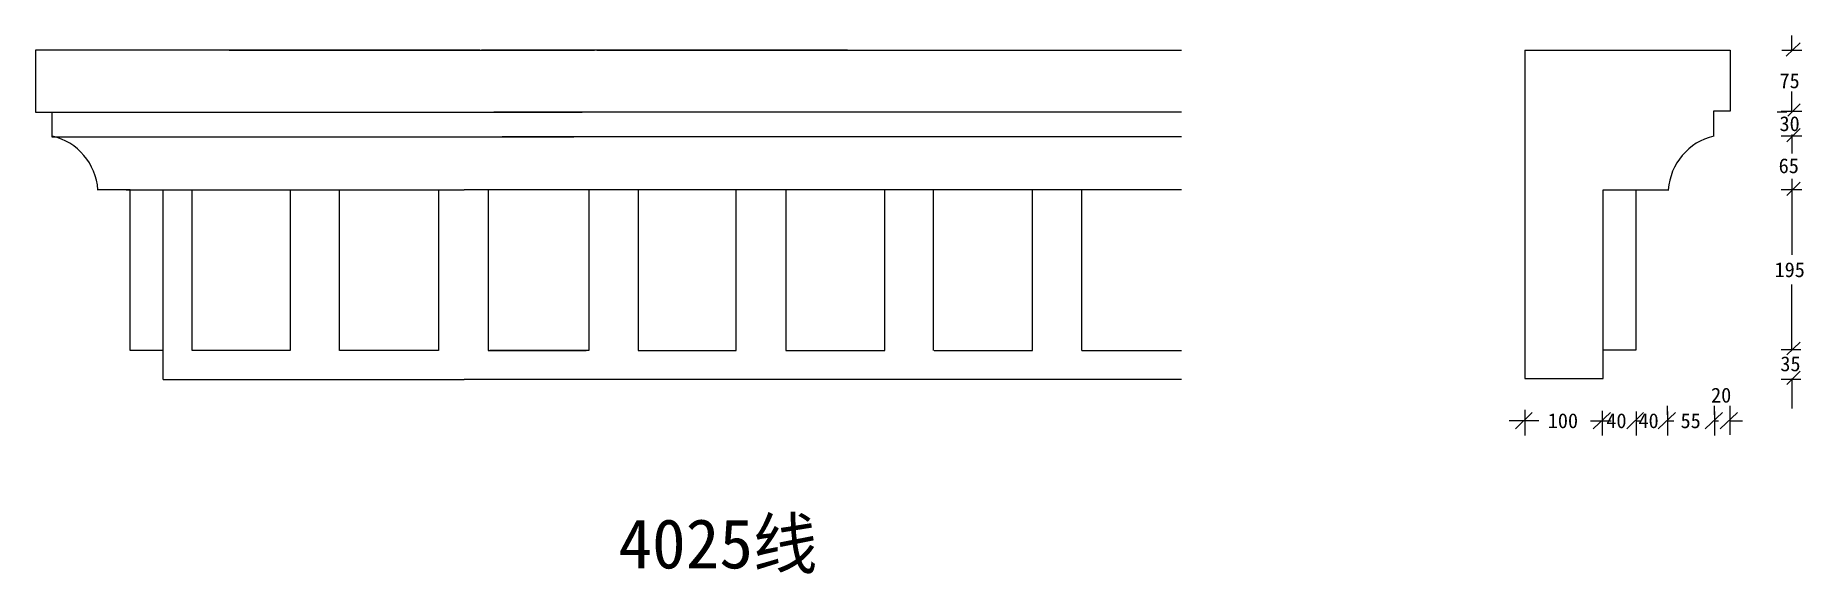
# Model space of a CAD drawing. Header units: metres. Extents: x 529.5 to 550.9, y 668 to 674.5.
import ezdxf

# ---------------------------------------------------------------- set-up
doc = ezdxf.new("R2010")
doc.units = ezdxf.units.M

msp = doc.modelspace()

# ---------------------------------------------------------------- linework, layer by layer
for p, q in [((550.8, 674.33), (550.8, 674.51)), ((532, 674.33), (529.5, 674.33)), ((529.5, 674.33), (529.5, 673.58)), ((534.89, 674.33), (529.8, 674.33)), ((531.85, 674.33), (534.89, 674.33)), ((534.7, 674.33), (535.93, 674.33)), ((534.7, 674.33), (535.26, 674.33)), ((534.74, 674.33), (536.28, 674.33)), ((536.46, 674.33), (534.91, 674.33)), ((539.35, 674.33), (536.31, 674.33)), ((536.31, 674.33), (542.95, 674.33)), ((539.2, 674.33), (543.4, 674.33)), ((547.56, 674.33), (550.05, 674.33)), ((547.56, 674.33), (547.56, 670.35)), ((550.05, 674.33), (550.05, 673.59)), ((550.68, 674.33), (550.92, 674.33)), ((550.8, 673.58), (550.8, 673.83)), ((529.5, 673.58), (529.7, 673.58)), ((529.55, 673.58), (534.89, 673.58)), ((529.7, 673.58), (529.7, 673.28)), ((534.7, 673.58), (535.93, 673.58)), ((534.7, 673.58), (535.26, 673.58)), ((534.84, 673.58), (536.13, 673.58)), ((536.36, 673.58), (535.06, 673.58)), ((543.4, 673.58), (536.31, 673.58)), ((550.05, 673.59), (549.85, 673.59)), ((549.85, 673.59), (549.85, 673.29)), ((550.74, 673.58), (550.62, 673.58)), ((550.67, 673.59), (550.92, 673.59)), ((550.8, 673.31), (550.8, 673.08)), ((529.7, 673.28), (534.89, 673.28)), ((534.64, 673.28), (536.03, 673.28)), ((534.7, 673.28), (535.93, 673.28)), ((534.7, 673.28), (535.26, 673.28)), ((536.56, 673.28), (535.16, 673.28)), ((543.4, 673.28), (536.31, 673.28)), ((550.92, 673.29), (550.67, 673.29)), ((550.8, 672.77), (550.8, 672.42)), ((530.65, 672.64), (530.25, 672.64)), ((530.6, 672.64), (534.7, 672.64)), ((530.65, 670.69), (530.65, 672.64)), ((531.05, 670.69), (531.05, 672.64)), ((531.4, 670.69), (531.4, 672.64)), ((532.59, 672.64), (532.59, 670.69)), ((533.19, 670.69), (533.19, 672.64)), ((534.39, 672.64), (534.39, 670.69)), ((543.4, 672.64), (534.7, 672.64)), ((534.99, 672.64), (534.99, 670.69)), ((536.21, 672.64), (536.21, 670.69)), ((536.81, 672.64), (536.81, 670.69)), ((538, 670.69), (538, 672.64)), ((538.6, 672.64), (538.6, 670.69)), ((539.8, 670.69), (539.8, 672.64)), ((540.39, 670.69), (540.39, 672.64)), ((541.59, 670.69), (541.59, 672.64)), ((542.19, 670.69), (542.19, 672.64)), ((548.51, 670.69), (548.51, 672.64)), ((548.51, 672.64), (549.26, 672.64)), ((548.91, 670.7), (548.91, 672.64)), ((548.91, 672.64), (549.31, 672.64)), ((550.92, 672.64), (550.67, 672.64)), ((550.8, 672.64), (550.8, 671.85)), ((550.8, 670.7), (550.8, 671.49)), ((550.8, 670.7), (550.8, 671.06)), ((531.05, 670.69), (530.65, 670.69)), ((531.05, 670.34), (531.05, 670.69)), ((532.59, 670.69), (531.4, 670.69)), ((534.39, 670.69), (533.19, 670.69)), ((534.99, 670.69), (536.18, 670.69)), ((536.21, 670.69), (535.01, 670.69)), ((536.81, 670.69), (538, 670.69)), ((538.6, 670.69), (539.8, 670.69)), ((540.4, 670.69), (541.59, 670.69)), ((542.19, 670.69), (543.4, 670.69)), ((548.51, 670.35), (548.51, 670.7)), ((548.51, 670.7), (548.91, 670.7)), ((550.91, 670.7), (550.67, 670.7)), ((531.05, 670.34), (534.7, 670.34)), ((543.4, 670.34), (534.7, 670.34)), ((547.56, 670.35), (548.51, 670.35)), ((550.91, 670.34), (550.67, 670.34)), ((550.8, 670.35), (550.8, 669.99)), ((547.56, 669.97), (547.56, 669.66)), ((548.5, 669.96), (548.5, 669.66)), ((548.91, 669.95), (548.91, 669.66)), ((549.29, 669.91), (549.29, 670.02)), ((549.29, 669.95), (549.29, 669.66)), ((549.86, 669.91), (549.86, 670.02)), ((549.86, 669.95), (549.86, 669.66)), ((550.05, 669.67), (550.05, 670.02)), ((547.73, 669.84), (547.37, 669.84)), ((548.36, 669.84), (548.61, 669.84)), ((548.5, 669.78), (548.5, 669.66)), ((548.91, 669.84), (548.97, 669.84)), ((549.29, 669.84), (549.37, 669.84)), ((549.86, 669.84), (549.91, 669.84)), ((550.05, 669.84), (550.2, 669.84))]:
    msp.add_line(p, q)
for points in [[(550.9, 674.42), (550.73, 674.26)], [(550.9, 673.68), (550.75, 673.53)], [(550.9, 673.38), (550.74, 673.22)], [(550.9, 672.73), (550.74, 672.57)], [(550.9, 670.79), (550.74, 670.64)], [(550.9, 670.44), (550.74, 670.28)], [(547.45, 669.74), (547.65, 669.94)], [(548.39, 669.74), (548.6, 669.94)], [(548.8, 669.74), (549, 669.94)], [(549.18, 669.74), (549.39, 669.94)], [(549.75, 669.74), (549.96, 669.94)], [(549.93, 669.74), (550.14, 669.94)]]:
    msp.add_lwpolyline(points)
for centre, start, end in [((529.54, 672.59), 3.94, 76.53), ((550.02, 672.59), 103.47, 176.06)]:
    msp.add_arc(centre, 0.72, start, end)

# ---------------------------------------------------------------- texts
for s, height, p in [('75', 0.18, (550.65, 673.87)), ('30', 0.18, (550.65, 673.35)), ('65', 0.18, (550.64, 672.84)), ('195', 0.18, (550.59, 671.58)), ('35', 0.18, (550.66, 670.44)), ('20', 0.18, (549.82, 670.06)), ('100', 0.18, (547.84, 669.75)), ('40', 0.18, (548.55, 669.75)), ('40', 0.18, (548.94, 669.75)), ('55', 0.18, (549.45, 669.75)), ('4025线', 0.6, (536.57, 668.05))]:
    msp.add_text(s, height=height).set_placement(p)

doc.saveas('drawing.dxf')
